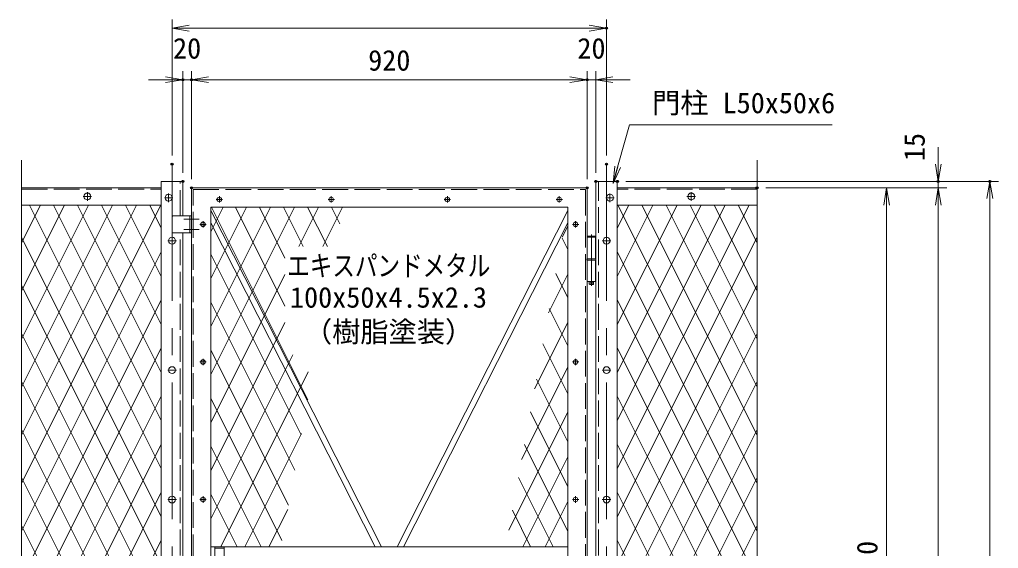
# Model space of a CAD drawing. Units: millimetres at full size. Extents: x -4200 to 4200, y -2970 to 2970.
# Drawn here: x -2951 to -676, y 423 to 1653 of the extents above; entities that cross this region are included whole.
import ezdxf
from ezdxf.enums import TextEntityAlignment as Align

# ---------------------------------------------------------------- set-up
doc = ezdxf.new("R2010")
doc.units = ezdxf.units.MM
doc.header["$LTSCALE"] = 10
doc.header["$PDMODE"] = 32
doc.header["$PDSIZE"] = 5
doc.linetypes.add('DASHED', pattern=[7.5, 6, -1.5])
doc.linetypes.add('USER1', pattern=[50.8, 31.75, -6.35, 6.35, -6.35])
for name, color, linetype, lineweight in [('0-1_D-STR1', 1, 'Continuous', 18), ('0-2_D-BMK', 2, 'USER1', 13), ('0-3_D-STR3', 3, 'Continuous', 13), ('0-5_D-STR-DIM', 7, 'Continuous', 13), ('0-7_0', 7, 'Continuous', 18), ('0-A_D-STR-TXT', 7, 'Continuous', 13), ('0-B_D-STR2', 7, 'Continuous', 13)]:
    doc.layers.add(name, color=color, linetype=linetype, lineweight=lineweight)
doc.layers.add('0-8_Defpoints', color=7, linetype='Continuous')
doc.styles.add('ＭＳ ゴシック', font='')
doc.styles.get('ＭＳ ゴシック').set_extended_font_data('MS Gothic')

# ---------------------------------------------------------------- blocks, each defined once
blk = doc.blocks.new('_Open')
at = {"layer": '0-7_0'}
blk.add_line((-10, 1.667), (0, 0), dxfattribs=at)
blk.add_lwpolyline([(-10, -1.667), (0, 0), (-10, 0)], dxfattribs=at)

msp = doc.modelspace()

# ---------------------------------------------------------------- linework, layer by layer
at = {"layer": '0-1_D-STR1'}
for p, q in [((-2621.55, 1276.37), (-2621.55, -793.63)), ((-2571.55, 1276.37), (-2621.55, 1276.37)), ((-2571.55, 1196.37), (-2571.55, 1276.37)), ((-2946.55, 1261.37), (-2621.55, 1261.37)), ((-1236.55, 1261.37), (-1561.55, 1261.37)), ((-2621.55, 1221.37), (-2946.55, 1221.37)), ((-2506.55, 1216.37), (-1676.55, 1216.37)), ((-2506.55, -463.63), (-2506.55, 1216.37)), ((-1676.55, 1216.37), (-1676.55, -463.63)), ((-1561.55, 1221.37), (-1236.55, 1221.37)), ((-2571.55, -793.63), (-2571.55, 1156.37)), ((-1676.55, 426.37), (-2506.55, 426.37))]:
    msp.add_line(p, q, dxfattribs=at)
at = {"layer": '0-1_D-STR1', "linetype": 'DASHED'}
for p, q in [((-2577.55, 1196.37), (-2577.55, 1276.37)), ((-1605.55, -793.63), (-1605.55, 1276.37)), ((-2946.55, 1258.37), (-2621.55, 1258.37)), ((-2547.55, -504.63), (-2547.55, 1257.37)), ((-1236.55, 1258.37), (-1561.55, 1258.37)), ((-2577.55, -793.63), (-2577.55, 1156.37))]:
    msp.add_line(p, q, dxfattribs=at)
at = {"layer": '0-1_D-STR1'}
for points in [[(-1561.55, -793.63), (-1611.55, -793.63), (-1611.55, 1276.37), (-1561.55, 1276.37)], [(-1631.55, 1261.37), (-1631.55, -508.63), (-2551.55, -508.63), (-2551.55, 1261.37)]]:
    msp.add_lwpolyline(points, close=True, dxfattribs=at)
at = {"layer": '0-1_D-STR1', "linetype": 'DASHED'}
msp.add_lwpolyline([(-2547.55, 1257.37), (-1635.55, 1257.37), (-1635.55, -504.63)], dxfattribs=at)
at = {"layer": '0-2_D-BMK'}
for p, q in [((-2596.55, 1316.37), (-2596.55, -833.63)), ((-1586.55, 1316.37), (-1586.55, -833.63)), ((-2783.55, 1241.37), (-2803.55, 1241.37)), ((-2793.55, 1251.37), (-2793.55, 1231.37)), ((-2614.55, 1238.37), (-2594.55, 1238.37)), ((-2604.55, 1248.37), (-2604.55, 1228.37)), ((-2479.11, 1234.37), (-2493.99, 1234.37)), ((-2486.55, 1241.81), (-2486.55, 1226.93)), ((-2219.11, 1234.37), (-2233.99, 1234.37)), ((-2226.55, 1241.81), (-2226.55, 1226.93)), ((-1949.11, 1234.37), (-1963.99, 1234.37)), ((-1956.55, 1241.81), (-1956.55, 1226.93)), ((-1689.11, 1234.37), (-1703.99, 1234.37)), ((-1696.55, 1241.81), (-1696.55, 1226.93)), ((-1568.55, 1238.37), (-1588.55, 1238.37)), ((-1578.55, 1248.37), (-1578.55, 1228.37)), ((-1399.55, 1241.37), (-1379.55, 1241.37)), ((-1389.55, 1251.37), (-1389.55, 1231.37)), ((-2569.15, 1188.37), (-2533.95, 1188.37)), ((-2524.55, 1183.81), (-2524.55, 1168.93)), ((-1658.55, 1183.81), (-1658.55, 1168.93)), ((-2569.15, 1164.37), (-2533.95, 1164.37)), ((-2517.11, 1176.37), (-2531.99, 1176.37)), ((-1651.11, 1176.37), (-1665.99, 1176.37)), ((-2606.55, 1138.37), (-2586.55, 1138.37)), ((-1621.55, 1152.77), (-1621.55, 1033.61)), ((-1576.55, 1138.37), (-1596.55, 1138.37)), ((-2517.11, 856.37), (-2531.99, 856.37)), ((-2524.55, 863.81), (-2524.55, 848.93)), ((-1651.11, 856.37), (-1665.99, 856.37)), ((-1658.55, 863.81), (-1658.55, 848.93)), ((-2606.55, 837.37), (-2586.55, 837.37)), ((-1576.55, 837.37), (-1596.55, 837.37)), ((-2606.55, 536.37), (-2586.55, 536.37)), ((-2517.11, 536.37), (-2531.99, 536.37)), ((-2524.55, 543.81), (-2524.55, 528.93)), ((-1651.11, 536.37), (-1665.99, 536.37)), ((-1658.55, 543.81), (-1658.55, 528.93)), ((-1576.55, 536.37), (-1596.55, 536.37))]:
    msp.add_line(p, q, dxfattribs=at)
at = {"layer": '0-3_D-STR3'}
for p, q in [((-2506.55, 1208.88), (-2109.62, 426.37)), ((-1676.55, 1208.88), (-2073.47, 426.37)), ((-2596.55, 1194.37), (-2596.55, 1158.37)), ((-2551.55, 1196.37), (-2594.55, 1196.37)), ((-2551.55, 1196.37), (-2551.55, 1156.37)), ((-2506.55, 1180.14), (-2124.2, 426.37)), ((-1676.55, 1180.14), (-2058.9, 426.37)), ((-2551.55, 1156.37), (-2594.55, 1156.37)), ((-1611.85, 1146.37), (-1631.25, 1146.37)), ((-1631.25, 1146.37), (-1631.25, 1096.37)), ((-1631.05, 1148.37), (-1630.05, 1149.37)), ((-1631.05, 1148.37), (-1631.05, 1146.37)), ((-1631.05, 1148.37), (-1612.05, 1148.37)), ((-1613.05, 1149.37), (-1630.05, 1149.37)), ((-1613.05, 1149.37), (-1612.05, 1148.37)), ((-1612.05, 1148.37), (-1612.05, 1146.37)), ((-1611.85, 1146.37), (-1611.85, 1096.37)), ((-1611.05, 1096.37), (-1632.05, 1096.37)), ((-1632.05, 1096.37), (-1632.05, 1093.37)), ((-1611.05, 1093.37), (-1632.05, 1093.37)), ((-1631.25, 1093.37), (-1631.25, 1043.37)), ((-1611.85, 1093.37), (-1611.85, 1043.37)), ((-1611.05, 1096.37), (-1611.05, 1093.37)), ((-1611.85, 1043.37), (-1631.25, 1043.37)), ((-1626.55, 1043.37), (-1626.55, 1037.37)), ((-1625.55, 1036.37), (-1626.55, 1037.37)), ((-1617.55, 1036.37), (-1625.55, 1036.37)), ((-1616.55, 1043.37), (-1616.55, 1037.37)), ((-2497.55, 426.37), (-2497.55, 326.37)), ((-2475.55, 426.37), (-2475.55, 326.37))]:
    msp.add_line(p, q, dxfattribs=at)
at = {"layer": '0-3_D-STR3', "linetype": 'DASHED'}
for p, q in [((-2555.55, 1196.37), (-2555.55, 1156.37)), ((-2475.55, 423.37), (-2497.55, 423.37))]:
    msp.add_line(p, q, dxfattribs=at)
at = {"layer": '0-3_D-STR3'}
msp.add_lwpolyline([(-1617.55, 1036.37), (-1616.55, 1037.37), (-1626.55, 1037.37)], dxfattribs=at)
for centre, radius in [((-2793.55, 1241.37), 8), ((-2604.55, 1238.37), 8), ((-2486.55, 1234.37), 5.25), ((-2226.55, 1234.37), 5.25), ((-1956.55, 1234.37), 5.25), ((-1696.55, 1234.37), 5.25), ((-1578.55, 1238.37), 8), ((-1389.55, 1241.37), 8), ((-2524.55, 1176.37), 5.25), ((-1658.55, 1176.37), 5.25), ((-2596.55, 1138.37), 8), ((-1586.55, 1138.37), 8), ((-1621.55, 1041.37), 2), ((-2596.55, 837.37), 8), ((-2524.55, 856.37), 5.25), ((-1658.55, 856.37), 5.25), ((-1586.55, 837.37), 8), ((-2596.55, 536.37), 8), ((-2524.55, 536.37), 5.25), ((-1658.55, 536.37), 5.25), ((-1586.55, 536.37), 8)]:
    msp.add_circle(centre, radius, dxfattribs=at)
for centre, start, end in [((-2594.55, 1194.37), 90, 180), ((-2594.55, 1158.37), 180, 270)]:
    msp.add_arc(centre, 2, start, end, dxfattribs=at)
at = {"layer": '0-5_D-STR-DIM'}
for p, q in [((-2596.55, 1336.37), (-2596.55, 1652.86)), ((-1586.55, 1336.37), (-1586.55, 1652.86)), ((-2596.55, 1632.86), (-1586.55, 1632.86)), ((-2571.55, 1296.37), (-2571.55, 1532.86)), ((-2551.55, 1281.37), (-2551.55, 1532.86)), ((-2551.55, 1281.37), (-2551.55, 1532.86)), ((-1631.55, 1281.37), (-1631.55, 1532.86)), ((-1631.55, 1281.37), (-1631.55, 1532.86)), ((-1611.55, 1296.37), (-1611.55, 1532.86)), ((-2611.55, 1512.86), (-2651.55, 1512.86)), ((-2551.55, 1512.86), (-2571.55, 1512.86)), ((-1631.55, 1512.86), (-2551.55, 1512.86)), ((-2511.55, 1512.86), (-2471.55, 1512.86)), ((-1671.55, 1512.86), (-1711.55, 1512.86)), ((-1611.55, 1512.86), (-1631.55, 1512.86)), ((-1571.55, 1512.86), (-1531.55, 1512.86)), ((-815.5, 1316.37), (-815.5, 1356.37)), ((-2946.55, 1325.82), (-2946.55, 365.59)), ((-1236.55, 1325.82), (-1236.55, 365.59)), ((-1541.55, 1276.37), (-795.5, 1276.37)), ((-1541.55, 1276.37), (-675.5, 1276.37)), ((-815.5, 1261.37), (-815.5, 1276.37)), ((-695.5, -793.63), (-695.5, 1276.37)), ((-1216.55, 1261.37), (-915.5, 1261.37)), ((-1216.55, 1261.37), (-795.5, 1261.37)), ((-1216.55, 1261.37), (-795.5, 1261.37)), ((-935.5, 1261.37), (-935.5, -508.63)), ((-815.5, 1261.37), (-815.5, -538.63)), ((-815.5, 1221.37), (-815.5, 1181.37))]:
    msp.add_line(p, q, dxfattribs=at)
at = {"layer": '0-8_Defpoints'}
for p in [(-1586.55, 1632.86), (-2571.55, 1512.86), (-2551.55, 1512.86), (-1631.55, 1512.86), (-2596.55, 1316.37), (-1586.55, 1316.37), (-2571.55, 1276.37), (-1611.55, 1276.37), (-1561.55, 1276.37), (-815.5, 1276.37), (-695.5, 1276.37), (-2551.55, 1261.37), (-1631.55, 1261.37), (-1236.55, 1261.37)]:
    msp.add_point(p, dxfattribs=at)
at = {"layer": '0-A_D-STR-TXT'}
msp.add_lwpolyline([(-1061.91, 1408.02), (-1532.88, 1408.02), (-1570.97, 1273.75)], dxfattribs=at)
at = {"layer": '0-B_D-STR2'}
for p, q in [((-2946.55, 574.29), (-2623, 1221.37)), ((-2946.55, 686.09), (-2678.9, 1221.37)), ((-2946.55, 797.89), (-2734.81, 1221.37)), ((-2946.55, 909.69), (-2790.71, 1221.37)), ((-2946.55, 1021.5), (-2846.61, 1221.37)), ((-2946.55, 1133.3), (-2902.51, 1221.37)), ((-2928.09, 1221.37), (-2621.55, 608.29)), ((-2872.18, 1221.37), (-2621.55, 720.09)), ((-2816.28, 1221.37), (-2621.55, 831.89)), ((-2760.38, 1221.37), (-2621.55, 943.7)), ((-2704.48, 1221.37), (-2621.55, 1055.5)), ((-2648.58, 1221.37), (-2621.55, 1167.31)), ((-2478.01, 1216.37), (-2506.55, 1159.31)), ((-2423.61, 1216.37), (-2506.55, 1050.5)), ((-2367.71, 1216.37), (-2506.55, 938.7)), ((-2311.81, 1216.37), (-2506.55, 826.89)), ((-2281.17, 768.52), (-2505.09, 1216.37)), ((-2334.07, 986.13), (-2449.19, 1216.37)), ((-2334.07, 1097.94), (-2393.29, 1216.37)), ((-2291.49, 1124.58), (-2337.38, 1216.37)), ((-2255.91, 1216.37), (-2301.8, 1124.58)), ((-2235.59, 1124.58), (-2281.48, 1216.37)), ((-2200.01, 1216.37), (-2245.9, 1124.58)), ((-2206.3, 1177.81), (-2225.58, 1216.37)), ((-1534.51, 1221.37), (-1561.55, 1167.31)), ((-1478.61, 1221.37), (-1561.55, 1055.5)), ((-1422.71, 1221.37), (-1561.55, 943.7)), ((-1366.81, 1221.37), (-1561.55, 831.89)), ((-1310.91, 1221.37), (-1561.55, 720.09)), ((-1255.01, 1221.37), (-1561.55, 608.29)), ((-1236.55, 574.29), (-1560.09, 1221.37)), ((-1236.55, 686.09), (-1504.19, 1221.37)), ((-1236.55, 797.89), (-1448.29, 1221.37)), ((-1236.55, 909.69), (-1392.38, 1221.37)), ((-1236.55, 1021.5), (-1336.48, 1221.37)), ((-1236.55, 1133.3), (-1280.58, 1221.37)), ((-1676.55, 1172.11), (-1689.31, 1146.58)), ((-2946.55, 1146.48), (-2621.55, 496.48)), ((-1676.55, 1117.67), (-1689.76, 1144.11)), ((-1236.55, 1146.48), (-1561.55, 496.48)), ((-2946.55, 462.48), (-2621.55, 1112.48)), ((-2296.14, 686.67), (-2506.55, 1107.48)), ((-1236.55, 462.48), (-1561.55, 1112.48)), ((-2334.07, 1060.04), (-2506.55, 715.09)), ((-1676.55, 1060.31), (-1721.56, 970.28)), ((-1676.55, 1005.87), (-1704.74, 1062.25)), ((-2946.55, 1034.68), (-2621.55, 384.68)), ((-1236.55, 1034.68), (-1561.55, 384.68)), ((-2951.09, 341.59), (-2621.55, 1000.68)), ((-2311.11, 604.81), (-2506.55, 995.68)), ((-1676.55, 894.07), (-1719.71, 980.39)), ((-1232, 341.59), (-1561.55, 1000.68)), ((-2334.07, 948.24), (-2506.55, 603.29)), ((-1676.55, 948.5), (-1753.81, 793.98)), ((-2946.55, 922.88), (-2621.55, 272.88)), ((-1236.55, 922.88), (-1561.55, 272.88)), ((-2946.55, 238.88), (-2621.55, 888.87)), ((-1676.55, 782.27), (-1734.68, 898.54)), ((-1236.55, 238.88), (-1561.55, 888.87)), ((-2326.08, 522.95), (-2506.55, 883.87)), ((-2315.69, 873.2), (-2506.55, 491.48)), ((-1676.55, 844.27), (-1783.87, 629.62)), ((-2279.8, 833.18), (-2483.2, 426.37)), ((-2946.55, 811.07), (-2621.55, 161.07)), ((-1676.55, 670.46), (-1749.65, 816.68)), ((-1236.55, 811.07), (-1561.55, 161.07)), ((-2946.55, 127.08), (-2621.55, 777.07)), ((-1236.55, 127.08), (-1561.55, 777.07)), ((-2341.06, 441.09), (-2506.55, 772.07)), ((-1676.55, 740.04), (-1813.93, 465.26)), ((-1676.55, 566.23), (-1763.61, 740.37)), ((-2946.55, 699.27), (-2621.55, 49.27)), ((-2295.55, 689.86), (-2427.3, 426.37)), ((-1236.55, 699.27), (-1561.55, 49.27)), ((-2946.55, 15.27), (-2621.55, 665.27)), ((-2389.59, 426.37), (-2506.55, 660.27)), ((-1676.55, 462), (-1777.57, 664.06)), ((-1236.55, 15.27), (-1561.55, 665.27)), ((-1676.55, 635.81), (-1781.27, 426.37)), ((-2946.55, 587.47), (-2621.55, -62.53)), ((-1710.84, 426.37), (-1791.53, 587.74)), ((-1236.55, 587.47), (-1561.55, -62.53)), ((-2946.55, -96.53), (-2621.55, 553.46)), ((-2445.5, 426.37), (-2506.55, 548.47)), ((-1236.55, -96.53), (-1561.55, 553.46)), ((-1676.55, 531.58), (-1729.15, 426.37)), ((-2327.8, 513.56), (-2371.4, 426.37)), ((-1762.96, 426.37), (-1805.49, 511.43)), ((-2946.55, 475.66), (-2621.55, -174.34)), ((-1236.55, 475.66), (-1561.55, -174.34)), ((-2946.55, -208.33), (-2621.55, 441.66)), ((-1236.55, -208.33), (-1561.55, 441.66))]:
    msp.add_line(p, q, dxfattribs=at)

# ---------------------------------------------------------------- block references
at = {"layer": '0-5_D-STR-DIM', "xscale": 4, "yscale": 4}
for p, rotation in [((-2596.55, 1632.86), 180), ((-2551.55, 1512.86), 180), ((-2551.55, 1512.86), 180), ((-1611.55, 1512.86), 180), ((-815.5, 1276.37), 270), ((-695.5, 1276.37), 90), ((-935.5, 1261.37), 90), ((-815.5, 1261.37), 90), ((-815.5, 1261.37), 90)]:
    msp.add_blockref('_Open', p, dxfattribs=dict(at, rotation=rotation))
for p in [(-1586.55, 1632.86), (-2571.55, 1512.86), (-1631.55, 1512.86), (-1631.55, 1512.86)]:
    msp.add_blockref('_Open', p, dxfattribs=at)
at = {"layer": '0-A_D-STR-TXT', "xscale": 4, "yscale": 4, "rotation": 254.16392}
msp.add_blockref('_Open', (-1571.51, 1271.82), dxfattribs=at)

# ---------------------------------------------------------------- texts
at = {"layer": '0-5_D-STR-DIM', "style": 'ＭＳ ゴシック'}
for s, p in [('20', (-2594.3, 1547.61)), ('20', (-1654.3, 1547.61)), ('920', (-2140.68, 1519.61))]:
    msp.add_text(s, height=48.09, dxfattribs=at).set_placement(p, align=Align.BOTTOM_LEFT)
for s, p in [('15', (-832.44, 1323.66)), ('1770', (-942.25, 309.45))]:
    msp.add_text(s, height=48.09, rotation=90, dxfattribs=at).set_placement(p, align=Align.BOTTOM_LEFT)
at = {"layer": '0-A_D-STR-TXT', "style": 'ＭＳ ゴシック'}
for s, p in [('門柱 L50x50x6', (-1480.69, 1420.6)), ('100x50x4.5x2.3', (-2322.46, 968.28)), ('（樹脂塗装）', (-2289.97, 888.13))]:
    msp.add_text(s, height=48.09, dxfattribs=at).set_placement(p, align=Align.BOTTOM_LEFT)
at = {"layer": '0-A_D-STR-TXT', "style": 'ＭＳ ゴシック', "width": 0.8}
msp.add_text('エキスパンドメタル', height=48.09, dxfattribs=at).set_placement((-2328.95, 1041.64), align=Align.BOTTOM_LEFT)

doc.saveas('drawing.dxf')
